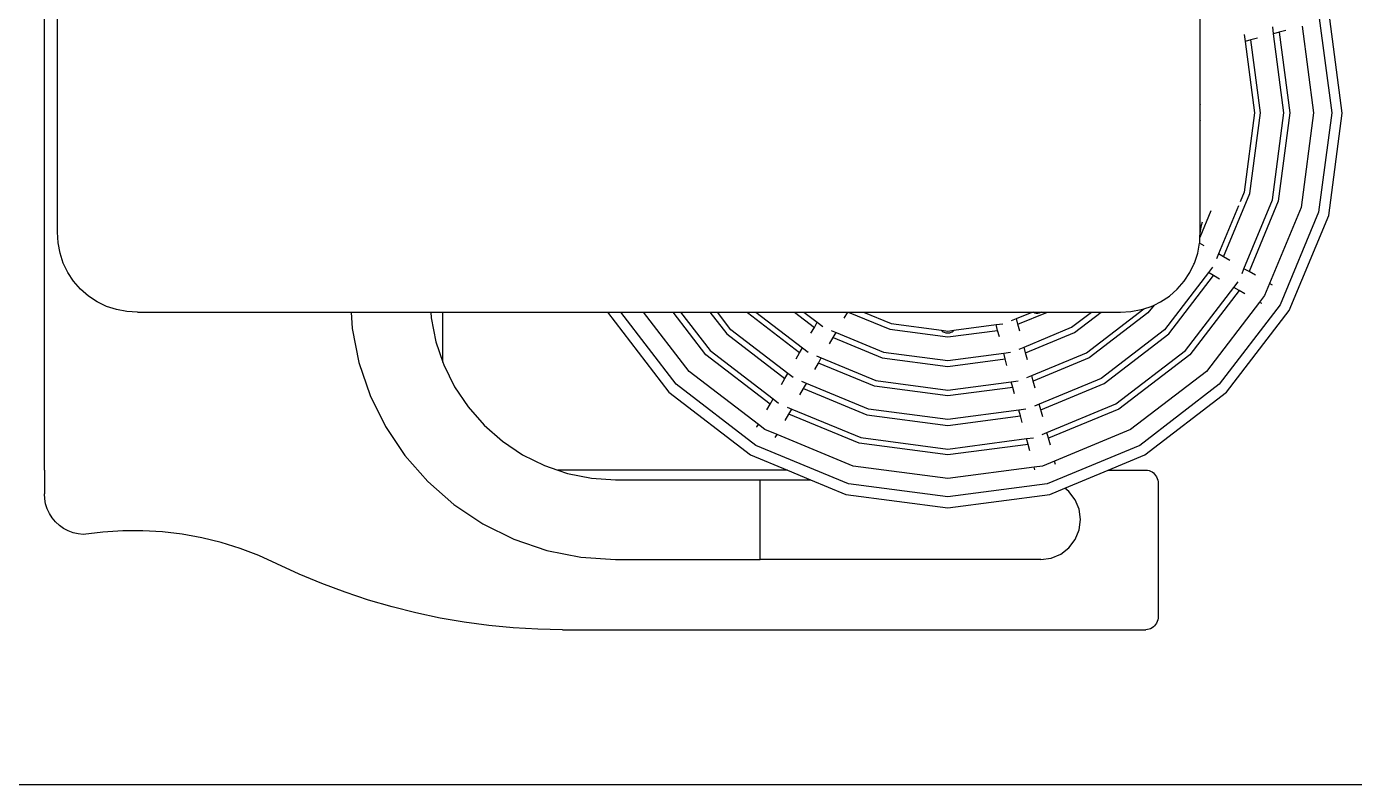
# Model space of a CAD drawing. Header units: millimetres. Extents: x 3026 to 17072, y 6117 to 23051.
# Drawn here: x 11594 to 12392, y 9413 to 9868 of the extents above; entities that cross this region are included whole.
import ezdxf

# ---------------------------------------------------------------- set-up
doc = ezdxf.new("R2010")
doc.units = ezdxf.units.MM
doc.header["$LTSCALE"] = 50
doc.layers.add('Maquinas', color=200, linetype='Continuous')

msp = doc.modelspace()

# ---------------------------------------------------------------- linework, layer by layer
msp.add_line((11583.19, 9412.78), (12399.19, 9412.78))
at = {"layer": 'Maquinas'}
for p, q in [((11604.57, 9601.52), (11604.57, 10031)), ((11612.55, 9744.52), (11612.55, 9888.01)), ((12299.08, 9865.04), (12299.08, 9888.01)), ((12370.28, 9875.98), (12378.14, 9816.26)), ((12384.37, 9815.91), (12376.3, 9877.24)), ((12299.08, 9851.82), (12299.08, 9865.04)), ((12325.54, 9863.17), (12326.08, 9859.05)), ((12343.2, 9863.64), (12342.66, 9867.76)), ((12346.62, 9864.56), (12343.2, 9863.64)), ((12349.44, 9816.26), (12343.2, 9863.64)), ((12350.56, 9865.61), (12346.62, 9864.56)), ((12346.62, 9864.56), (12352.98, 9816.26)), ((12360.32, 9868.23), (12367.16, 9816.26)), ((12329.5, 9859.97), (12326.08, 9859.05)), ((12326.08, 9859.05), (12331.71, 9816.26)), ((12333.44, 9861.03), (12329.5, 9859.97)), ((12335.26, 9816.26), (12329.5, 9859.97)), ((12299.08, 9821.84), (12299.08, 9851.82)), ((12299.19, 9821), (12299.08, 9821.84)), ((12299.08, 9810.68), (12299.08, 9821.84)), ((12331.71, 9816.26), (12325.43, 9768.56)), ((12328.86, 9767.64), (12335.26, 9816.26)), ((12342.55, 9763.97), (12349.44, 9816.26)), ((12352.98, 9816.26), (12345.97, 9763.05)), ((12367.16, 9816.26), (12359.67, 9759.38)), ((12378.14, 9816.26), (12370.28, 9756.54)), ((12376.3, 9754.58), (12384.37, 9815.91)), ((12299.08, 9810.68), (12299.19, 9811.52)), ((12299.08, 9744.51), (12299.08, 9810.68)), ((12313.13, 9729.66), (12328.86, 9767.64)), ((12325.43, 9768.56), (12323.03, 9762.75)), ((12322.05, 9760.38), (12310.06, 9731.43)), ((12325.4, 9722.57), (12342.55, 9763.97)), ((12345.97, 9763.05), (12328.47, 9720.8)), ((12359.67, 9759.38), (12340.75, 9713.71)), ((12305.58, 9757.36), (12298.93, 9741.3)), ((12300.23, 9750.56), (12299.58, 9748.57)), ((12370.28, 9756.54), (12347.23, 9700.89)), ((12352.63, 9697.43), (12376.3, 9754.58)), ((11612.55, 9744.41), (11612.55, 9744.52)), ((11612.85, 9738.12), (11612.55, 9744.41)), ((12298.93, 9741.3), (12299.07, 9744.41)), ((12299.08, 9744.51), (12299.07, 9744.41)), ((12299.19, 9746.51), (12299.08, 9744.51)), ((12299.58, 9748.57), (12299.19, 9746.51)), ((11613.99, 9731.93), (11612.85, 9738.12)), ((12297.64, 9731.93), (12298.7, 9737.99)), ((12298.7, 9737.99), (12298.78, 9738.12)), ((12301.58, 9736.33), (12298.7, 9737.99)), ((12298.78, 9738.12), (12298.81, 9741.01)), ((12298.81, 9741.01), (12298.93, 9741.3)), ((11615.95, 9725.94), (11613.99, 9731.93)), ((12295.68, 9725.94), (12297.64, 9731.93)), ((12310.06, 9731.43), (12308.87, 9728.57)), ((12313.13, 9729.66), (12310.06, 9731.43)), ((12316.92, 9727.47), (12313.13, 9729.66)), ((11618.69, 9720.27), (11615.95, 9725.94)), ((11622.16, 9715.02), (11618.69, 9720.27)), ((12304.01, 9720.18), (12277.73, 9685.93)), ((12289.47, 9715.02), (12292.94, 9720.27)), ((12292.94, 9720.27), (12295.32, 9725.2)), ((12295.32, 9725.2), (12295.68, 9725.94)), ((12306.53, 9723.47), (12304.01, 9720.18)), ((12307.08, 9718.41), (12304.01, 9720.18)), ((12324.22, 9719.71), (12325.4, 9722.57)), ((12328.47, 9720.8), (12325.4, 9722.57)), ((12332.27, 9718.61), (12328.47, 9720.8)), ((11626.31, 9710.27), (11622.16, 9715.02)), ((12280.24, 9683.43), (12307.08, 9718.41)), ((12285.32, 9710.27), (12289.47, 9715.02)), ((12290.26, 9673.4), (12319.35, 9711.32)), ((12310.61, 9716.36), (12307.08, 9718.41)), ((12319.35, 9711.32), (12321.88, 9714.61)), ((12322.42, 9709.54), (12319.35, 9711.32)), ((12340.75, 9713.71), (12337.72, 9706.38)), ((12342.58, 9712.65), (12340.75, 9713.71)), ((11631.05, 9706.13), (11626.31, 9710.27)), ((11636.31, 9702.66), (11631.05, 9706.13)), ((11641.98, 9699.91), (11636.31, 9702.66)), ((12271.38, 9700.75), (12275.33, 9702.66)), ((12275.33, 9702.66), (12280.58, 9706.13)), ((12280.58, 9706.13), (12285.32, 9710.27)), ((12322.42, 9709.54), (12292.77, 9670.9)), ((12325.96, 9707.5), (12322.42, 9709.54)), ((12337.72, 9706.38), (12334.7, 9702.46)), ((11647.96, 9697.96), (11641.98, 9699.91)), ((11654.16, 9696.82), (11647.96, 9697.96)), ((11660.45, 9696.52), (11654.16, 9696.82)), ((11660.45, 9696.52), (11788.9, 9696.52)), ((11788.9, 9696.52), (11789.54, 9686.71)), ((11788.9, 9696.52), (11836.8, 9696.52)), ((11836.8, 9696.52), (11837.03, 9692.96)), ((11836.8, 9696.52), (11844.06, 9696.52)), ((11844.06, 9666.32), (11844.06, 9696.52)), ((11844.06, 9696.52), (11942.88, 9696.52)), ((11942.88, 9696.52), (11979.84, 9648.35)), ((11942.88, 9696.52), (11950.93, 9696.52)), ((11984.25, 9653.1), (11950.93, 9696.52)), ((11950.93, 9696.52), (11964.66, 9696.52)), ((11992.02, 9660.87), (11964.66, 9696.52)), ((11964.66, 9696.52), (11982.38, 9696.52)), ((12002.04, 9670.9), (11982.38, 9696.52)), ((11982.38, 9696.52), (11986.81, 9696.52)), ((11986.81, 9696.52), (12004.55, 9673.4)), ((11986.81, 9696.52), (12004.53, 9696.52)), ((12004.53, 9696.52), (12014.57, 9683.43)), ((12004.53, 9696.52), (12008.96, 9696.52)), ((12017.08, 9685.93), (12008.96, 9696.52)), ((12008.96, 9696.52), (12026.68, 9696.52)), ((12027.1, 9695.96), (12026.68, 9696.52)), ((12026.68, 9696.52), (12032.15, 9696.52)), ((12058.41, 9671.94), (12027.1, 9695.96)), ((12032.15, 9696.52), (12060.18, 9675.01)), ((12032.15, 9696.52), (12055.24, 9696.52)), ((12055.24, 9696.52), (12067.27, 9687.28)), ((12055.24, 9696.52), (12061.01, 9696.52)), ((12061.01, 9696.52), (12069.04, 9690.35)), ((12061.01, 9696.52), (12073.37, 9696.52)), ((12073.37, 9696.52), (12087.35, 9696.52)), ((12085.19, 9692.78), (12087.35, 9696.52)), ((12087.35, 9696.52), (12087.55, 9696.52)), ((12087.55, 9696.52), (12112.54, 9686.16)), ((12087.55, 9696.52), (12096.73, 9696.52)), ((12096.73, 9696.52), (12113.46, 9689.59)), ((12096.73, 9696.52), (12185.19, 9696.52)), ((12185.19, 9696.52), (12198.08, 9696.52)), ((12188.67, 9692.62), (12198.08, 9696.52)), ((12189.59, 9689.2), (12207.26, 9696.52)), ((12198.08, 9696.52), (12199, 9696.52)), ((12199.25, 9696.19), (12199, 9696.52)), ((12199, 9696.52), (12203.81, 9696.52)), ((12199.83, 9695.86), (12199.25, 9696.19)), ((12200.59, 9695.7), (12199.83, 9695.86)), ((12201.47, 9695.71), (12200.59, 9695.7)), ((12202.41, 9695.9), (12201.47, 9695.71)), ((12203.35, 9696.26), (12202.41, 9695.9)), ((12203.81, 9696.52), (12203.35, 9696.26)), ((12203.81, 9696.52), (12207.26, 9696.52)), ((12207.26, 9696.52), (12233.8, 9696.52)), ((12221.84, 9687.34), (12233.8, 9696.52)), ((12223.61, 9684.27), (12239.57, 9696.52)), ((12230.7, 9671.99), (12265.18, 9698.45)), ((12267.71, 9695.96), (12232.47, 9668.92)), ((12233.8, 9696.52), (12239.57, 9696.52)), ((12239.57, 9696.52), (12251.18, 9696.52)), ((12251.18, 9696.52), (12257.47, 9696.82)), ((12257.47, 9696.82), (12263.67, 9697.96)), ((12263.67, 9697.96), (12265.18, 9698.45)), ((12265.18, 9698.45), (12269.65, 9699.91)), ((12271.38, 9700.75), (12267.71, 9695.96)), ((12269.65, 9699.91), (12271.38, 9700.75)), ((12334.7, 9702.46), (12302.79, 9660.87)), ((12347.23, 9700.89), (12310.56, 9653.1)), ((12314.97, 9648.35), (12352.63, 9697.43)), ((12336.09, 9701.63), (12334.7, 9702.46)), ((12336.22, 9701.58), (12336.09, 9701.63)), ((11789.54, 9686.71), (11793.62, 9666.23)), ((11837.03, 9692.96), (11839.88, 9678.62)), ((12065.23, 9683.75), (12067.27, 9687.28)), ((12067.27, 9687.28), (12069.04, 9690.35)), ((12069.04, 9690.35), (12072.34, 9687.83)), ((12113.46, 9689.59), (12143.62, 9685.62)), ((12151.15, 9685.61), (12176.44, 9688.94)), ((12176.44, 9688.94), (12180.55, 9689.48)), ((12177.35, 9685.52), (12176.44, 9688.94)), ((12185.81, 9691.44), (12188.67, 9692.62)), ((12189.59, 9689.2), (12188.67, 9692.62)), ((12190.73, 9684.96), (12189.59, 9689.2)), ((12193.26, 9675.5), (12221.84, 9687.34)), ((11839.88, 9678.62), (11844.06, 9666.32)), ((12014.57, 9683.43), (12049.55, 9656.59)), ((12051.32, 9659.66), (12017.08, 9685.93)), ((12076.33, 9677.44), (12078.53, 9681.23)), ((12077.44, 9685.49), (12080.3, 9684.3)), ((12078.53, 9681.23), (12080.3, 9684.3)), ((12078.53, 9681.23), (12107.96, 9669.04)), ((12080.3, 9684.3), (12108.88, 9672.47)), ((12112.54, 9686.16), (12147.4, 9681.57)), ((12143.65, 9685.51), (12143.62, 9685.62)), ((12143.62, 9685.62), (12147.4, 9685.12)), ((12144.04, 9684.96), (12143.65, 9685.51)), ((12144.65, 9684.5), (12144.04, 9684.96)), ((12145.45, 9684.14), (12144.65, 9684.5)), ((12146.39, 9683.91), (12145.45, 9684.14)), ((12147.39, 9683.84), (12146.39, 9683.91)), ((12148.39, 9683.91), (12147.39, 9683.84)), ((12147.4, 9685.12), (12151.15, 9685.61)), ((12147.4, 9681.57), (12177.35, 9685.52)), ((12149.33, 9684.14), (12148.39, 9683.91)), ((12150.13, 9684.5), (12149.33, 9684.14)), ((12150.74, 9684.96), (12150.13, 9684.5)), ((12151.13, 9685.51), (12150.74, 9684.96)), ((12151.15, 9685.61), (12151.13, 9685.51)), ((12178.41, 9681.57), (12177.35, 9685.52)), ((12194.18, 9672.08), (12223.61, 9684.27)), ((12277.73, 9685.93), (12239.56, 9656.64)), ((12241.33, 9653.57), (12280.24, 9683.43)), ((12040.69, 9641.24), (12002.04, 9670.9)), ((12004.55, 9673.4), (12042.46, 9644.31)), ((12056.37, 9668.4), (12058.41, 9671.94)), ((12058.41, 9671.94), (12060.18, 9675.01)), ((12060.18, 9675.01), (12063.48, 9672.48)), ((12108.88, 9672.47), (12147.4, 9667.4)), ((12147.4, 9667.4), (12181.02, 9671.82)), ((12181.02, 9671.82), (12185.14, 9672.36)), ((12181.94, 9668.4), (12181.02, 9671.82)), ((12190.4, 9674.32), (12193.26, 9675.5)), ((12194.18, 9672.08), (12193.26, 9675.5)), ((12195.31, 9667.84), (12194.18, 9672.08)), ((12197.85, 9658.38), (12230.7, 9671.99)), ((12248.42, 9641.3), (12290.26, 9673.4)), ((12292.77, 9670.9), (12250.19, 9638.23)), ((11793.62, 9666.23), (11800.33, 9646.45)), ((11844.06, 9666.32), (11844.58, 9664.78)), ((11844.58, 9664.78), (11851.05, 9651.67)), ((12067.47, 9662.09), (12069.67, 9665.89)), ((12068.58, 9670.14), (12071.44, 9668.96)), ((12069.67, 9665.89), (12071.44, 9668.96)), ((12103.37, 9651.93), (12069.67, 9665.89)), ((12071.44, 9668.96), (12104.29, 9655.35)), ((12107.96, 9669.04), (12147.4, 9663.85)), ((12147.4, 9663.85), (12181.94, 9668.4)), ((12183, 9664.46), (12181.94, 9668.4)), ((12232.47, 9668.92), (12198.76, 9654.96)), ((12033.6, 9628.96), (11992.02, 9660.87)), ((12047.51, 9653.06), (12049.55, 9656.59)), ((12049.55, 9656.59), (12051.32, 9659.66)), ((12054.61, 9657.13), (12051.32, 9659.66)), ((12062.58, 9653.61), (12059.72, 9654.79)), ((12104.29, 9655.35), (12147.4, 9649.67)), ((12147.4, 9649.67), (12185.61, 9654.7)), ((12185.61, 9654.7), (12189.73, 9655.25)), ((12186.53, 9651.28), (12185.61, 9654.7)), ((12194.99, 9657.2), (12197.85, 9658.38)), ((12198.76, 9654.96), (12197.85, 9658.38)), ((12199.9, 9650.72), (12198.76, 9654.96)), ((12239.56, 9656.64), (12202.43, 9641.27)), ((12302.79, 9660.87), (12257.28, 9625.95)), ((11851.05, 9651.67), (11859.17, 9639.51)), ((11979.84, 9648.35), (12028.92, 9610.69)), ((12032.03, 9616.43), (11984.25, 9653.1)), ((12058.61, 9646.74), (12060.81, 9650.54)), ((12060.81, 9650.54), (12062.58, 9653.61)), ((12060.81, 9650.54), (12098.78, 9634.81)), ((12099.7, 9638.23), (12062.58, 9653.61)), ((12147.4, 9646.13), (12103.37, 9651.93)), ((12186.53, 9651.28), (12147.4, 9646.13)), ((12187.58, 9647.34), (12186.53, 9651.28)), ((12203.35, 9637.84), (12241.33, 9653.57)), ((12310.56, 9653.1), (12262.77, 9616.43)), ((12265.89, 9610.69), (12314.97, 9648.35)), ((11800.33, 9646.45), (11809.57, 9627.72)), ((11859.17, 9639.51), (11868.81, 9628.52)), ((12038.65, 9637.71), (12040.69, 9641.24)), ((12040.69, 9641.24), (12042.46, 9644.31)), ((12042.46, 9644.31), (12045.75, 9641.78)), ((12050.86, 9639.45), (12053.72, 9638.26)), ((12202.43, 9641.27), (12199.57, 9640.08)), ((12203.35, 9637.84), (12202.43, 9641.27)), ((12207.02, 9624.15), (12248.42, 9641.3)), ((12049.75, 9631.39), (12051.94, 9635.19)), ((12051.94, 9635.19), (12053.72, 9638.26)), ((12094.2, 9617.69), (12051.94, 9635.19)), ((12053.72, 9638.26), (12095.12, 9621.11)), ((12098.78, 9634.81), (12147.4, 9628.41)), ((12147.4, 9631.95), (12099.7, 9638.23)), ((12190.2, 9637.59), (12147.4, 9631.95)), ((12147.4, 9628.41), (12191.12, 9634.16)), ((12194.31, 9638.13), (12190.2, 9637.59)), ((12191.12, 9634.16), (12190.2, 9637.59)), ((12192.17, 9630.22), (12191.12, 9634.16)), ((12204.49, 9633.61), (12203.35, 9637.84)), ((12250.19, 9638.23), (12207.94, 9620.73)), ((11809.57, 9627.72), (11821.17, 9610.36)), ((11868.81, 9628.52), (11879.8, 9618.88)), ((12032.73, 9627.45), (12032.78, 9627.57)), ((12032.78, 9627.57), (12033.6, 9628.96)), ((12037.53, 9625.95), (12033.6, 9628.96)), ((12044.86, 9622.91), (12037.53, 9625.95)), ((12043.8, 9621.08), (12044.86, 9622.91)), ((12090.53, 9604), (12044.86, 9622.91)), ((12204.16, 9622.96), (12207.02, 9624.15)), ((12207.94, 9620.73), (12207.02, 9624.15)), ((12257.28, 9625.95), (12211.61, 9607.03)), ((11879.8, 9618.88), (11891.95, 9610.76)), ((12087.68, 9593.38), (12032.03, 9616.43)), ((12147.4, 9610.69), (12094.2, 9617.69)), ((12095.12, 9621.11), (12147.4, 9614.23)), ((12147.4, 9614.23), (12194.78, 9620.47)), ((12195.7, 9617.04), (12147.4, 9610.69)), ((12194.78, 9620.47), (12198.9, 9621.01)), ((12195.7, 9617.04), (12194.78, 9620.47)), ((12196.76, 9613.1), (12195.7, 9617.04)), ((12262.77, 9616.43), (12207.12, 9593.38)), ((12209.07, 9616.49), (12207.94, 9620.73)), ((11821.17, 9610.36), (11834.94, 9594.65)), ((11891.95, 9610.76), (11905.06, 9604.3)), ((12028.92, 9610.69), (12051.05, 9601.52)), ((12211.61, 9607.03), (12204.28, 9604)), ((12212.16, 9604.98), (12211.61, 9607.03)), ((12243.76, 9601.52), (12265.89, 9610.69)), ((11604.57, 9601.52), (11604.57, 9587.39)), ((11604.84, 9601.52), (11604.57, 9601.52)), ((11905.06, 9604.3), (11913.08, 9601.57)), ((11915.9, 9601.52), (11913.08, 9601.57)), ((11913.08, 9601.57), (11918.91, 9599.6)), ((12051.05, 9601.52), (11915.9, 9601.52)), ((11918.91, 9599.6), (11933.25, 9596.74)), ((11981.03, 9601.45), (11981.03, 9601.52)), ((12051.05, 9601.52), (12064.89, 9595.79)), ((12147.4, 9596.51), (12090.53, 9604)), ((12199.37, 9603.35), (12147.4, 9596.51)), ((12204.28, 9604), (12199.37, 9603.35)), ((12199.82, 9601.66), (12199.37, 9603.35)), ((12217.68, 9590.72), (12243.76, 9601.52)), ((12243.76, 9601.52), (12266.49, 9601.52)), ((12266.49, 9601.52), (12267.44, 9601.45)), ((12267.44, 9601.45), (12268.38, 9601.25)), ((12268.38, 9601.25), (12269.29, 9600.91)), ((12269.29, 9600.91), (12270.15, 9600.45)), ((12270.15, 9600.45), (12270.95, 9599.87)), ((12270.95, 9599.87), (12271.67, 9599.18)), ((12271.67, 9599.18), (12272.3, 9598.4)), ((11834.94, 9594.65), (11850.64, 9580.88)), ((11933.25, 9596.74), (11947.83, 9595.79)), ((11947.83, 9595.79), (12034.68, 9595.79)), ((12034.68, 9595.79), (12064.89, 9595.79)), ((12034.68, 9547.89), (12034.68, 9595.79)), ((12064.89, 9595.79), (12086.07, 9587.02)), ((12147.4, 9585.52), (12087.68, 9593.38)), ((12207.12, 9593.38), (12147.4, 9585.52)), ((12272.3, 9598.4), (12272.83, 9597.53)), ((12272.83, 9597.53), (12273.25, 9596.59)), ((12273.25, 9596.59), (12273.56, 9595.6)), ((12273.56, 9595.6), (12273.75, 9594.58)), ((12273.75, 9594.58), (12273.81, 9593.54)), ((12273.81, 9593.54), (12273.81, 9513.71)), ((11604.77, 9584.28), (11604.57, 9587.39)), ((11605.35, 9581.23), (11604.77, 9584.28)), ((12086.07, 9587.02), (12147.4, 9578.94)), ((12147.4, 9578.94), (12208.74, 9587.02)), ((12208.74, 9587.02), (12217.68, 9590.72)), ((12220.22, 9588.77), (12217.68, 9590.72)), ((12224.02, 9583.81), (12220.22, 9588.77)), ((12226.42, 9578.04), (12224.02, 9583.81)), ((11606.32, 9578.28), (11605.35, 9581.23)), ((11607.66, 9575.47), (11606.32, 9578.28)), ((11609.34, 9572.85), (11607.66, 9575.47)), ((11850.64, 9580.88), (11868, 9569.28)), ((12227.23, 9571.84), (12226.42, 9578.04)), ((11611.34, 9570.47), (11609.34, 9572.85)), ((11613.62, 9568.36), (11611.34, 9570.47)), ((11616.15, 9566.55), (11613.62, 9568.36)), ((11868, 9569.28), (11886.73, 9560.04)), ((12226.42, 9565.64), (12227.23, 9571.84)), ((11618.89, 9565.08), (11616.15, 9566.55)), ((11621.8, 9563.97), (11618.89, 9565.08)), ((11624.82, 9563.23), (11621.8, 9563.97)), ((11627.91, 9562.89), (11624.82, 9563.23)), ((11639.77, 9564.38), (11627.91, 9562.89)), ((11651.69, 9565.14), (11639.77, 9564.38)), ((11663.65, 9565.18), (11651.69, 9565.14)), ((11675.58, 9564.49), (11663.65, 9565.18)), ((11687.45, 9563.07), (11675.58, 9564.49)), ((11699.21, 9560.94), (11687.45, 9563.07)), ((11710.82, 9558.09), (11699.21, 9560.94)), ((11886.73, 9560.04), (11906.51, 9553.33)), ((12220.22, 9554.91), (12224.02, 9559.87)), ((12224.02, 9559.87), (12226.42, 9565.64)), ((11722.23, 9554.53), (11710.82, 9558.09)), ((11733.41, 9550.29), (11722.23, 9554.53)), ((11906.51, 9553.33), (11926.99, 9549.26)), ((12209.48, 9548.71), (12215.26, 9551.1)), ((12215.26, 9551.1), (12220.22, 9554.91)), ((11744.3, 9545.38), (11733.41, 9550.29)), ((11757.72, 9539.14), (11744.3, 9545.38)), ((11926.99, 9549.26), (11947.83, 9547.89)), ((11947.83, 9547.89), (12034.68, 9547.89)), ((12203.28, 9547.89), (12034.68, 9547.89)), ((12203.28, 9547.89), (12209.48, 9548.71)), ((11771.37, 9533.41), (11757.72, 9539.14)), ((11785.23, 9528.2), (11771.37, 9533.41)), ((11799.27, 9523.52), (11785.23, 9528.2)), ((11813.48, 9519.37), (11799.27, 9523.52)), ((11827.84, 9515.77), (11813.48, 9519.37)), ((11842.32, 9512.71), (11827.84, 9515.77)), ((11856.91, 9510.2), (11842.32, 9512.71)), ((12273.56, 9511.64), (12273.25, 9510.65)), ((12273.75, 9512.67), (12273.56, 9511.64)), ((12273.81, 9513.71), (12273.75, 9512.67)), ((11871.59, 9508.24), (11856.91, 9510.2)), ((11886.32, 9506.85), (11871.59, 9508.24)), ((11901.1, 9506.01), (11886.32, 9506.85)), ((11915.9, 9505.73), (11901.1, 9506.01)), ((11915.9, 9505.73), (12159.15, 9505.73)), ((11981.03, 9505.73), (11981.03, 9505.79)), ((12159.15, 9505.79), (12159.15, 9505.73)), ((12159.15, 9505.73), (12266.49, 9505.73)), ((12267.44, 9505.79), (12266.49, 9505.73)), ((12268.38, 9506), (12267.44, 9505.79)), ((12269.29, 9506.33), (12268.38, 9506)), ((12270.15, 9506.8), (12269.29, 9506.33)), ((12270.95, 9507.38), (12270.15, 9506.8)), ((12271.67, 9508.06), (12270.95, 9507.38)), ((12272.3, 9508.85), (12271.67, 9508.06)), ((12272.83, 9509.72), (12272.3, 9508.85)), ((12273.25, 9510.65), (12272.83, 9509.72))]:
    msp.add_line(p, q, dxfattribs=at)

doc.saveas('drawing.dxf')
